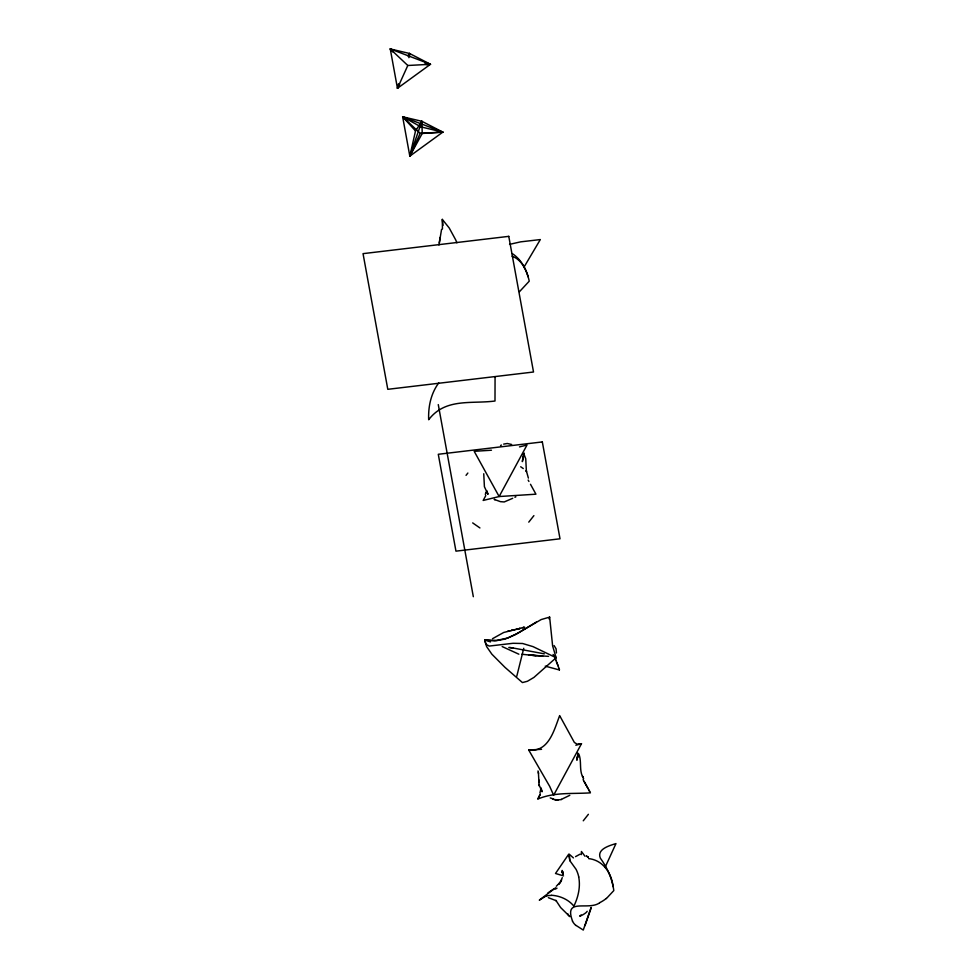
<?xml version="1.0" encoding="UTF-8"?>
<svg xmlns="http://www.w3.org/2000/svg" width="979" height="979" viewBox="0 0 979 979"><rect width="100%" height="100%" fill="white"/><g stroke="black" fill="none" stroke-linecap="round" stroke-linejoin="round"><path stroke-width="1.47" d="M577.879 753.096L577.683 755.923L577.732 753.561M442.447 229L442.312 219.394L449.202 227.948L455.663 239.818A67.881 63.182 -49.9 0 1 456.899 242.829M556.451 652.981L556.072 648.796L554.102 645.589M577.683 755.923L577.353 757.979L577.867 755.029L576.864 760.218L578.185 754.368M523.471 454.329L522.345 461.623L524.328 453.13M581.269 854.643L581.453 851.497L584.928 856.184M439.326 242.841L441.553 229.429M440.134 237.407L438.971 244.995M408.855 57.675L409.491 53.453L390.266 48.95L397.45 88.306L430.479 64.284L409.491 53.453L407.9 55.864M422.218 133.474L442.851 132.116L421.019 126.915L421.863 121.286L402.65 116.782L409.822 156.138L442.851 132.116L421.863 121.286L415.512 130.917L409.822 156.138L422.218 133.474L421.863 121.286L409.822 156.138L420.175 133.328L442.851 132.116L402.65 116.782L415.512 130.917M485.364 494.566L485.817 492.376M539.918 792.953L541.093 787.924M399.64 84.304L397.45 88.306L398.453 83.864M522.921 458.931L523.594 455.969M562.276 877.661L560.404 882.152L556.292 886.24M545.242 666.136L559.413 669.966L558.103 665.891M516.765 676.305L523.741 648.294M591.071 907.509L583.276 930.05L576.044 925.424M591.328 907.509L584.989 925.644M397.45 88.306L407.802 65.495L430.479 64.284L390.266 48.95L393.24 52.217M605.059 867.431L615.962 843.592C609.709 845.538 596.492 849.099 600.347 858.191C607.31 867.761 612.242 878.75 613.809 890.572L606.393 898.551M561.628 879.925L560.404 882.152M485.78 495.619L483.173 500.453L499.143 496.537L535.941 494.187L530.496 484.287M540.273 794.287L537.667 799.121C554.518 791.925 572.25 794.091 590.435 792.843L588.881 790.029M575.836 745.239L581.477 743.722L553.637 795.205L549.672 786.345L528.697 749.987L541.558 749.314M538.536 797.506L540.273 794.312M438.751 382.911C430.846 393.595 428.153 406.774 428.68 419.734C445.359 397.682 471.658 404.143 494.995 401.011L495.068 376.78M548.925 618.777L549.635 617.113L541.154 619.572L515.199 634.722L505.225 639.042L494.75 640.951L484.703 640.046L485.927 644.317L489.231 646.067L513.057 643.289L522.602 643.497L533.029 646.629L556.121 657.741L553.062 654.449M523.777 267.512L540.322 239.574L520.657 241.85L509.557 244.358M466.041 475.353L467.864 473.041M528.77 522.137L533.898 515.639M583.264 820.794L588.391 814.308M581.159 914.973C575.872 918.351 585.907 913.896 587.192 911.29M519.421 291.754L529.247 281.169C526.922 270.473 521.734 259.704 512.286 253.598M555.668 887.745L539.307 900.142L545.707 896.201M547.946 892.885L553.539 889.116M536.284 622.093L517.903 633.156L507.758 637.99L496.891 640.376L484.703 640.046L486.636 646.617L491.886 654.205L505.017 667.397L522.431 682.571L527.412 681.274L533.934 677.419L556.121 657.741L552.621 645.907L549.635 617.113M492.486 638.712L503.72 632.471L517.744 628.983M512.702 498.299L504.234 501.946L500.465 501.664L494.15 499.376L495.044 499.682M500.55 445.518L501.444 445.053M561.102 799.476C563.635 799.182 554.395 801.018 552.67 798.717L553.747 799.17L550.247 797.922M599.637 902.822C588.195 911.057 563.537 897.143 572.556 921.129M561.652 799.243L569.79 795.315M514.905 497.246L515.86 496.855M575.554 856.625L579.996 854.202M503.659 444.111L507.293 443.499L511.625 444.478M523.104 627.588L523.838 627.38L522.358 627.784L524.585 627.135M521.623 627.992L516.104 629.362M519.494 446.889L526.983 445.053L499.143 496.537L474.203 451.319L491.458 450.218M519.164 628.64L520.167 628.396L518.809 628.726M581.477 743.722L577.072 744.15L574.367 742.449L559.658 715.612C554.126 729.942 548.778 752.557 528.697 749.987M507.55 631.32L510.059 630.721M515.419 629.521L514.22 629.791M511.662 630.366L513.571 629.925M511.258 630.439L512.482 630.17M426.049 64.577L430.479 64.284L424.653 62.901M551.63 895.283C559.976 895.773 568.542 899.566 573.878 906.113C578.234 897.18 580.62 886.864 578.711 876.976M548.57 656.358L528.587 655.049L542.733 656.077M535.99 655.685L521.868 654.266M557.932 800.149L554.971 799.61L556.06 799.916M508.823 647.462L513.167 647.939L509.716 647.56M512.152 647.817L544.336 653.85M484.703 640.046L490.503 641.906M548.35 897.682L556.415 900.778L555.925 900.399L560.624 907.545L569.864 916.65M563.525 875.899L555.509 873.476L568.689 854.239L569.839 860.663L576.068 869.328A32.368 31.463 -47.9 0 1 578.76 876.964M588.599 858.595C602.868 860.137 611.606 872.938 613.038 886.595M512.09 256.229C520.889 259.349 525.65 268.368 528.122 276.812M502.178 646.568L518.858 654.192M554.763 656.579L556.121 657.741M392.897 50.394L390.266 48.95L407.802 65.495M421.019 126.915L402.65 116.782L420.175 133.328M573.425 857.922L569.301 854.251L569.839 860.663M520.693 466.763L523.275 468.549M472.686 522.908L479.918 527.938M568.114 914.545L567.539 913.933L569.435 916.148M483.748 473.75L484.409 486.747L488.007 494.334L486.832 490.724M486.428 491.813L487.187 493.024M562.79 873.256L563.329 874.161L562.179 870.417L562.484 872.754M584.133 781.487L588.098 788.609M583.08 779.578L589.664 791.436M523.814 453.791L525.747 458.759L526.408 471.756L526.261 470.483L528.379 478.095M528.158 480.053L528.929 481.46M578.822 754.026C581.942 761.54 578.834 770.338 583.117 777.705L582.529 776.212L583.619 778.709M558.103 665.879L554.787 657.57M556.513 661.975L556.916 662.954M557.32 663.946L557.724 664.937M555.766 660.14L554.958 658.047M559.046 668.376L559.45 669.82M538.389 772.26L539.099 784.925L542.072 791.766L541.387 788.952M562.888 873.843L562.338 871.604L562.619 872.827M539.099 784.925L539.405 786.198M537.985 770.95L538.523 773.557M438.274 404.596L473.322 596.7M443.01 225.366L442.312 219.394M538.829 781.205L538.78 779.92L538.842 782.539M562.607 873.868L562.521 871.702L562.558 872.938M409.491 53.453L409.577 56.501M545.731 896.25A32.368 22.211 55.5 0 1 551.654 895.406M555.252 889.165A159.993 38.365 -5.4 0 1 557.002 888.173M575.86 925.485A32.368 18.846 -1.9 0 1 572.446 921.153M606.319 898.428A32.368 27.755 -59.1 0 1 599.601 902.699M560.392 882.165L558.556 884.294L560.392 882.165M508.774 236.355L363.038 253.647L387.794 389.312L533.518 372.008L508.774 236.355M542.329 441.933L438.286 454.28L455.957 551.153L560.012 538.793L542.329 441.933M586.433 856.05L588.318 857.225L586.433 856.05"/></g></svg>
